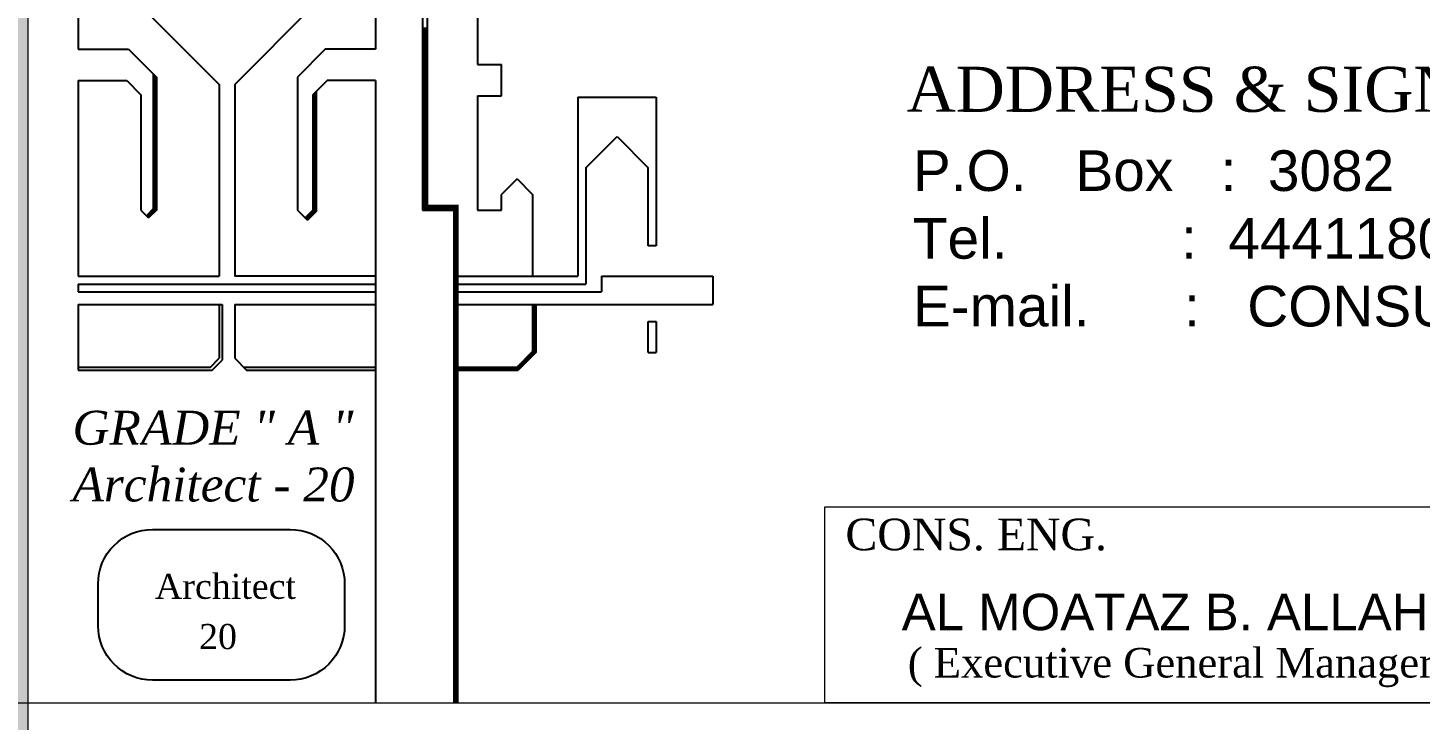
# Model space of a CAD drawing. Header units: inches. Extents: x -68096 to 69834, y -16833 to 17650.
# Drawn here: x 922.89 to 943.34, y 327.66 to 337.83 of the extents above; entities that cross this region are included whole.
import ezdxf

# ---------------------------------------------------------------- set-up
doc = ezdxf.new("R2010")
doc.units = ezdxf.units.IN
doc.header["$MEASUREMENT"] = 0
for name, color, linetype in [('DIM18', 40, 'Continuous'), ('DIMENSION', 1, 'Continuous'), ('QCD TITLE A', 7, 'Continuous'), ('QCD TITLE BLOCK', 7, 'Continuous'), ('WIN', 1, 'Continuous')]:
    doc.layers.add(name, color=color, linetype=linetype)
doc.styles.add('MAHER_TIMES', font='times.ttf')
doc.styles.add('Title Sheet_A1$0$DCAQ New Title Block for CD-A1_Dar Al Salam$0$title', font='arial.ttf')
doc.styles.add('TITLE2', font='arial.ttf')
doc.styles.add('TITLE3', font='timesi.ttf')

# ---------------------------------------------------------------- blocks, each defined once
blk = doc.blocks.new('sdfasdfww')
at = {"layer": 'DIM18', "color": 7, "ltscale": 0.05}
for p, q in [((1412.4818, -1506.6511), (1412.4818, -1508.3271)), ((1414.2031, -1506.6511), (1414.2031, -1508.3271)), ((1414.4749, -1507.9647), (1414.4749, -1509.2582)), ((1414.5021, -1507.976), (1414.5021, -1509.231)), ((1414.792, -1507.9647), (1414.792, -1508.4153)), ((1412.8442, -1508.0773), (1413.2972, -1508.5303)), ((1413.8407, -1508.0773), (1413.3878, -1508.5303)), ((1414.5021, -1508.2064), (1414.4749, -1508.2064)), ((1414.5021, -1508.2178), (1414.4749, -1508.2178)), ((1414.5021, -1508.2291), (1414.4749, -1508.2291)), ((1414.5021, -1508.2404), (1414.4749, -1508.2404)), ((1414.5021, -1508.2517), (1414.4749, -1508.2517)), ((1414.5021, -1508.2631), (1414.4749, -1508.2631)), ((1412.4818, -1508.3271), (1412.7737, -1508.3271)), ((1412.7737, -1508.3271), (1412.9348, -1508.4882)), ((1413.9112, -1508.3271), (1413.7502, -1508.4882)), ((1414.2031, -1508.3271), (1413.9112, -1508.3271)), ((1414.5021, -1508.2744), (1414.4749, -1508.2744)), ((1414.5021, -1508.2857), (1414.4749, -1508.2857)), ((1414.5021, -1508.297), (1414.4749, -1508.297)), ((1414.5021, -1508.3084), (1414.4749, -1508.3084)), ((1414.5021, -1508.3197), (1414.4749, -1508.3197)), ((1414.5021, -1508.331), (1414.4749, -1508.331)), ((1414.5021, -1508.3423), (1414.4749, -1508.3423)), ((1414.5021, -1508.3537), (1414.4749, -1508.3537)), ((1414.5021, -1508.365), (1414.4749, -1508.365)), ((1414.5021, -1508.3763), (1414.4749, -1508.3763)), ((1414.5021, -1508.3876), (1414.4749, -1508.3876)), ((1414.5021, -1508.3989), (1414.4749, -1508.3989)), ((1414.5021, -1508.4103), (1414.4749, -1508.4103)), ((1414.5021, -1508.4216), (1414.4749, -1508.4216)), ((1414.792, -1508.4153), (1414.9306, -1508.4153)), ((1414.9306, -1508.5965), (1414.9306, -1508.4153)), ((1412.4818, -1508.5083), (1412.7627, -1508.5083)), ((1412.4818, -1508.5083), (1412.4818, -1509.6407)), ((1412.7627, -1508.5083), (1412.8442, -1508.5898)), ((1412.9167, -1508.4701), (1412.9167, -1509.2507)), ((1412.9249, -1508.4782), (1412.9167, -1508.4782)), ((1412.9348, -1508.4895), (1412.9167, -1508.4895)), ((1412.9348, -1508.5009), (1412.9167, -1508.5009)), ((1412.9257, -1509.2673), (1412.9257, -1508.4791)), ((1412.9348, -1508.4882), (1412.9348, -1509.2582)), ((1413.7502, -1508.4882), (1413.7502, -1509.2582)), ((1413.9222, -1508.5083), (1413.8407, -1508.5898)), ((1414.2031, -1508.5083), (1413.9222, -1508.5083)), ((1414.2031, -1508.5083), (1414.2031, -1512.1099)), ((1414.5021, -1508.4329), (1414.4749, -1508.4329)), ((1414.5021, -1508.4442), (1414.4749, -1508.4442)), ((1414.5021, -1508.4556), (1414.4749, -1508.4556)), ((1414.5021, -1508.4669), (1414.4749, -1508.4669)), ((1414.5021, -1508.4782), (1414.4749, -1508.4782)), ((1414.5021, -1508.4895), (1414.4749, -1508.4895)), ((1414.5021, -1508.5009), (1414.4749, -1508.5009)), ((1412.8442, -1508.5898), (1412.8442, -1509.2582)), ((1412.9348, -1508.5122), (1412.9167, -1508.5122)), ((1412.9348, -1508.5235), (1412.9167, -1508.5235)), ((1412.9348, -1508.5348), (1412.9167, -1508.5348)), ((1412.9348, -1508.5462), (1412.9167, -1508.5462)), ((1412.9348, -1508.5575), (1412.9167, -1508.5575)), ((1412.9348, -1508.5688), (1412.9167, -1508.5688)), ((1412.9348, -1508.5801), (1412.9167, -1508.5801)), ((1412.9348, -1508.5915), (1412.9167, -1508.5915)), ((1413.2972, -1508.5303), (1413.2972, -1509.6407)), ((1413.3878, -1508.5303), (1413.3878, -1509.6407)), ((1413.8407, -1508.5898), (1413.8407, -1509.2582)), ((1413.8589, -1508.5915), (1413.8407, -1508.5915)), ((1413.843, -1509.2816), (1413.843, -1508.5875)), ((1413.8589, -1508.5801), (1413.8504, -1508.5801)), ((1413.8543, -1509.2703), (1413.8543, -1508.5762)), ((1413.8589, -1508.5716), (1413.8589, -1509.2657)), ((1414.5021, -1508.5122), (1414.4749, -1508.5122)), ((1414.5021, -1508.5235), (1414.4749, -1508.5235)), ((1414.5021, -1508.5348), (1414.4749, -1508.5348)), ((1414.5021, -1508.5462), (1414.4749, -1508.5462)), ((1414.5021, -1508.5575), (1414.4749, -1508.5575)), ((1414.5021, -1508.5688), (1414.4749, -1508.5688)), ((1414.5021, -1508.5801), (1414.4749, -1508.5801)), ((1414.5021, -1508.5915), (1414.4749, -1508.5915)), ((1412.9348, -1508.6028), (1412.9167, -1508.6028)), ((1412.9348, -1508.6141), (1412.9167, -1508.6141)), ((1412.9348, -1508.6254), (1412.9167, -1508.6254)), ((1412.9348, -1508.6368), (1412.9167, -1508.6368)), ((1412.9348, -1508.6481), (1412.9167, -1508.6481)), ((1412.9348, -1508.6594), (1412.9167, -1508.6594)), ((1412.9348, -1508.6707), (1412.9167, -1508.6707)), ((1413.8589, -1508.6028), (1413.8407, -1508.6028)), ((1413.8589, -1508.6141), (1413.8407, -1508.6141)), ((1413.8589, -1508.6254), (1413.8407, -1508.6254)), ((1413.8589, -1508.6368), (1413.8407, -1508.6368)), ((1413.8589, -1508.6481), (1413.8407, -1508.6481)), ((1413.8589, -1508.6594), (1413.8407, -1508.6594)), ((1413.8589, -1508.6707), (1413.8407, -1508.6707)), ((1414.5021, -1508.6028), (1414.4749, -1508.6028)), ((1414.5021, -1508.6141), (1414.4749, -1508.6141)), ((1414.5021, -1508.6254), (1414.4749, -1508.6254)), ((1414.5021, -1508.6368), (1414.4749, -1508.6368)), ((1414.5021, -1508.6481), (1414.4749, -1508.6481)), ((1414.5021, -1508.6594), (1414.4749, -1508.6594)), ((1414.5021, -1508.6707), (1414.4749, -1508.6707)), ((1414.792, -1508.5965), (1414.9306, -1508.5965)), ((1414.792, -1508.5965), (1414.792, -1509.2582)), ((1415.3734, -1508.6051), (1415.8264, -1508.6051)), ((1415.3734, -1508.6051), (1415.3734, -1509.6407)), ((1415.8264, -1508.6051), (1415.8264, -1509.4654)), ((1412.9348, -1508.6821), (1412.9167, -1508.6821)), ((1412.9348, -1508.6934), (1412.9167, -1508.6934)), ((1412.9348, -1508.7047), (1412.9167, -1508.7047)), ((1412.9348, -1508.716), (1412.9167, -1508.716)), ((1412.9348, -1508.7274), (1412.9167, -1508.7274)), ((1412.9348, -1508.7387), (1412.9167, -1508.7387)), ((1412.9348, -1508.75), (1412.9167, -1508.75)), ((1413.8589, -1508.6821), (1413.8407, -1508.6821)), ((1413.8589, -1508.6934), (1413.8407, -1508.6934)), ((1413.8589, -1508.7047), (1413.8407, -1508.7047)), ((1413.8589, -1508.716), (1413.8407, -1508.716)), ((1413.8589, -1508.7274), (1413.8407, -1508.7274)), ((1413.8589, -1508.7387), (1413.8407, -1508.7387)), ((1413.8589, -1508.75), (1413.8407, -1508.75)), ((1414.5021, -1508.6821), (1414.4749, -1508.6821)), ((1414.5021, -1508.6934), (1414.4749, -1508.6934)), ((1414.5021, -1508.7047), (1414.4749, -1508.7047)), ((1414.5021, -1508.716), (1414.4749, -1508.716)), ((1414.5021, -1508.7274), (1414.4749, -1508.7274)), ((1414.5021, -1508.7387), (1414.4749, -1508.7387)), ((1414.5021, -1508.75), (1414.4749, -1508.75)), ((1412.9348, -1508.7613), (1412.9167, -1508.7613)), ((1412.9348, -1508.7726), (1412.9167, -1508.7726)), ((1412.9348, -1508.784), (1412.9167, -1508.784)), ((1412.9348, -1508.7953), (1412.9167, -1508.7953)), ((1412.9348, -1508.8066), (1412.9167, -1508.8066)), ((1412.9348, -1508.8179), (1412.9167, -1508.8179)), ((1412.9348, -1508.8293), (1412.9167, -1508.8293)), ((1413.8589, -1508.7613), (1413.8407, -1508.7613)), ((1413.8589, -1508.7726), (1413.8407, -1508.7726)), ((1413.8589, -1508.784), (1413.8407, -1508.784)), ((1413.8589, -1508.7953), (1413.8407, -1508.7953)), ((1413.8589, -1508.8066), (1413.8407, -1508.8066)), ((1413.8589, -1508.8179), (1413.8407, -1508.8179)), ((1413.8589, -1508.8293), (1413.8407, -1508.8293)), ((1414.5021, -1508.7613), (1414.4749, -1508.7613)), ((1414.5021, -1508.7726), (1414.4749, -1508.7726)), ((1414.5021, -1508.784), (1414.4749, -1508.784)), ((1414.5021, -1508.7953), (1414.4749, -1508.7953)), ((1414.5021, -1508.8066), (1414.4749, -1508.8066)), ((1414.5021, -1508.8179), (1414.4749, -1508.8179)), ((1414.5021, -1508.8293), (1414.4749, -1508.8293)), ((1415.4187, -1509.0127), (1415.5999, -1508.8316)), ((1415.5999, -1508.8316), (1415.7811, -1509.0127)), ((1412.9348, -1508.8406), (1412.9167, -1508.8406)), ((1412.9348, -1508.8519), (1412.9167, -1508.8519)), ((1412.9348, -1508.8632), (1412.9167, -1508.8632)), ((1412.9348, -1508.8746), (1412.9167, -1508.8746)), ((1412.9348, -1508.8859), (1412.9167, -1508.8859)), ((1412.9348, -1508.8972), (1412.9167, -1508.8972)), ((1412.9348, -1508.9085), (1412.9167, -1508.9085)), ((1413.8589, -1508.8406), (1413.8407, -1508.8406)), ((1413.8589, -1508.8519), (1413.8407, -1508.8519)), ((1413.8589, -1508.8632), (1413.8407, -1508.8632)), ((1413.8589, -1508.8746), (1413.8407, -1508.8746)), ((1413.8589, -1508.8859), (1413.8407, -1508.8859)), ((1413.8589, -1508.8972), (1413.8407, -1508.8972)), ((1413.8589, -1508.9085), (1413.8407, -1508.9085)), ((1414.5021, -1508.8406), (1414.4749, -1508.8406)), ((1414.5021, -1508.8519), (1414.4749, -1508.8519)), ((1414.5021, -1508.8632), (1414.4749, -1508.8632)), ((1414.5021, -1508.8746), (1414.4749, -1508.8746)), ((1414.5021, -1508.8859), (1414.4749, -1508.8859)), ((1414.5021, -1508.8972), (1414.4749, -1508.8972)), ((1414.5021, -1508.9085), (1414.4749, -1508.9085)), ((1412.9348, -1508.9199), (1412.9167, -1508.9199)), ((1412.9348, -1508.9312), (1412.9167, -1508.9312)), ((1412.9348, -1508.9425), (1412.9167, -1508.9425)), ((1412.9348, -1508.9538), (1412.9167, -1508.9538)), ((1412.9348, -1508.9652), (1412.9167, -1508.9652)), ((1412.9348, -1508.9765), (1412.9167, -1508.9765)), ((1412.9348, -1508.9878), (1412.9167, -1508.9878)), ((1413.8589, -1508.9199), (1413.8407, -1508.9199)), ((1413.8589, -1508.9312), (1413.8407, -1508.9312)), ((1413.8589, -1508.9425), (1413.8407, -1508.9425)), ((1413.8589, -1508.9538), (1413.8407, -1508.9538)), ((1413.8589, -1508.9652), (1413.8407, -1508.9652)), ((1413.8589, -1508.9765), (1413.8407, -1508.9765)), ((1413.8589, -1508.9878), (1413.8407, -1508.9878)), ((1414.5021, -1508.9199), (1414.4749, -1508.9199)), ((1414.5021, -1508.9312), (1414.4749, -1508.9312)), ((1414.5021, -1508.9425), (1414.4749, -1508.9425)), ((1414.5021, -1508.9538), (1414.4749, -1508.9538)), ((1414.5021, -1508.9652), (1414.4749, -1508.9652)), ((1414.5021, -1508.9765), (1414.4749, -1508.9765)), ((1414.5021, -1508.9878), (1414.4749, -1508.9878)), ((1412.9348, -1508.9991), (1412.9167, -1508.9991)), ((1412.9348, -1509.0105), (1412.9167, -1509.0105)), ((1412.9348, -1509.0218), (1412.9167, -1509.0218)), ((1412.9348, -1509.0331), (1412.9167, -1509.0331)), ((1412.9348, -1509.0444), (1412.9167, -1509.0444)), ((1412.9348, -1509.0558), (1412.9167, -1509.0558)), ((1412.9348, -1509.0671), (1412.9167, -1509.0671)), ((1413.8589, -1508.9991), (1413.8407, -1508.9991)), ((1413.8589, -1509.0105), (1413.8407, -1509.0105)), ((1413.8589, -1509.0218), (1413.8407, -1509.0218)), ((1413.8589, -1509.0331), (1413.8407, -1509.0331)), ((1413.8589, -1509.0444), (1413.8407, -1509.0444)), ((1413.8589, -1509.0558), (1413.8407, -1509.0558)), ((1413.8589, -1509.0671), (1413.8407, -1509.0671)), ((1414.5021, -1508.9991), (1414.4749, -1508.9991)), ((1414.5021, -1509.0105), (1414.4749, -1509.0105)), ((1414.5021, -1509.0218), (1414.4749, -1509.0218)), ((1414.5021, -1509.0331), (1414.4749, -1509.0331)), ((1414.5021, -1509.0444), (1414.4749, -1509.0444)), ((1414.5021, -1509.0558), (1414.4749, -1509.0558)), ((1414.5021, -1509.0671), (1414.4749, -1509.0671)), ((1415.4187, -1509.0127), (1415.4187, -1509.686)), ((1415.7811, -1509.4654), (1415.7811, -1509.0127)), ((1412.9348, -1509.0784), (1412.9167, -1509.0784)), ((1412.9348, -1509.0897), (1412.9167, -1509.0897)), ((1412.9348, -1509.101), (1412.9167, -1509.101)), ((1412.9348, -1509.1124), (1412.9167, -1509.1124)), ((1412.9348, -1509.1237), (1412.9167, -1509.1237)), ((1412.9348, -1509.135), (1412.9167, -1509.135)), ((1412.9348, -1509.1463), (1412.9167, -1509.1463)), ((1413.8589, -1509.0784), (1413.8407, -1509.0784)), ((1413.8589, -1509.0897), (1413.8407, -1509.0897)), ((1413.8589, -1509.101), (1413.8407, -1509.101)), ((1413.8589, -1509.1124), (1413.8407, -1509.1124)), ((1413.8589, -1509.1237), (1413.8407, -1509.1237)), ((1413.8589, -1509.135), (1413.8407, -1509.135)), ((1413.8589, -1509.1463), (1413.8407, -1509.1463)), ((1414.5021, -1509.0784), (1414.4749, -1509.0784)), ((1414.5021, -1509.0897), (1414.4749, -1509.0897)), ((1414.5021, -1509.101), (1414.4749, -1509.101)), ((1414.5021, -1509.1124), (1414.4749, -1509.1124)), ((1414.5021, -1509.1237), (1414.4749, -1509.1237)), ((1414.5021, -1509.135), (1414.4749, -1509.135)), ((1414.5021, -1509.1463), (1414.4749, -1509.1463)), ((1415.0212, -1509.0769), (1414.9306, -1509.1676)), ((1415.0212, -1509.0769), (1415.1118, -1509.1676)), ((1412.9348, -1509.1577), (1412.9167, -1509.1577)), ((1412.9348, -1509.169), (1412.9167, -1509.169)), ((1412.9348, -1509.1803), (1412.9167, -1509.1803)), ((1412.9348, -1509.1916), (1412.9167, -1509.1916)), ((1412.9348, -1509.203), (1412.9167, -1509.203)), ((1412.9348, -1509.2143), (1412.9167, -1509.2143)), ((1412.9348, -1509.2256), (1412.9167, -1509.2256)), ((1413.8589, -1509.1577), (1413.8407, -1509.1577)), ((1413.8589, -1509.169), (1413.8407, -1509.169)), ((1413.8589, -1509.1803), (1413.8407, -1509.1803)), ((1413.8589, -1509.1916), (1413.8407, -1509.1916)), ((1413.8589, -1509.203), (1413.8407, -1509.203)), ((1413.8589, -1509.2143), (1413.8407, -1509.2143)), ((1413.8589, -1509.2256), (1413.8407, -1509.2256)), ((1414.5021, -1509.1577), (1414.4749, -1509.1577)), ((1414.5021, -1509.169), (1414.4749, -1509.169)), ((1414.5021, -1509.1803), (1414.4749, -1509.1803)), ((1414.5021, -1509.1916), (1414.4749, -1509.1916)), ((1414.5021, -1509.203), (1414.4749, -1509.203)), ((1414.5021, -1509.2143), (1414.4749, -1509.2143)), ((1414.5021, -1509.2256), (1414.4749, -1509.2256)), ((1414.5021, -1509.231), (1414.6833, -1509.231)), ((1414.5111, -1509.2582), (1414.5111, -1509.231)), ((1414.5224, -1509.2582), (1414.5224, -1509.231)), ((1414.5338, -1509.2582), (1414.5338, -1509.231)), ((1414.5451, -1509.2582), (1414.5451, -1509.231)), ((1414.5564, -1509.2582), (1414.5564, -1509.231)), ((1414.5677, -1509.2582), (1414.5677, -1509.231)), ((1414.5791, -1509.2582), (1414.5791, -1509.231)), ((1414.5904, -1509.2582), (1414.5904, -1509.231)), ((1414.6017, -1509.2582), (1414.6017, -1509.231)), ((1414.613, -1509.2582), (1414.613, -1509.231)), ((1414.6244, -1509.2582), (1414.6244, -1509.231)), ((1414.6357, -1509.2582), (1414.6357, -1509.231)), ((1414.647, -1509.2582), (1414.647, -1509.231)), ((1414.9306, -1509.2582), (1414.9306, -1509.1676)), ((1415.1118, -1509.1676), (1415.1118, -1509.6407)), ((1412.8442, -1509.2582), (1412.8895, -1509.3035)), ((1412.9167, -1509.2507), (1412.8767, -1509.2907)), ((1412.8995, -1509.2936), (1412.8796, -1509.2936)), ((1412.8804, -1509.2944), (1412.8804, -1509.287)), ((1412.9108, -1509.2822), (1412.8852, -1509.2822)), ((1412.9348, -1509.2582), (1412.8895, -1509.3035)), ((1412.8918, -1509.3013), (1412.8918, -1509.2756)), ((1412.9221, -1509.2709), (1412.8965, -1509.2709)), ((1412.9031, -1509.2899), (1412.9031, -1509.2643)), ((1412.9334, -1509.2596), (1412.9078, -1509.2596)), ((1412.9144, -1509.2786), (1412.9144, -1509.253)), ((1412.9348, -1509.2369), (1412.9167, -1509.2369)), ((1412.9348, -1509.2483), (1412.9167, -1509.2483)), ((1413.7502, -1509.2582), (1413.8083, -1509.3163)), ((1413.8407, -1509.2582), (1413.7954, -1509.3035)), ((1413.8197, -1509.3049), (1413.7968, -1509.3049)), ((1413.7977, -1509.3058), (1413.7977, -1509.3013)), ((1413.831, -1509.2936), (1413.8054, -1509.2936)), ((1413.8084, -1509.3162), (1413.8081, -1509.3162)), ((1413.8589, -1509.2657), (1413.8083, -1509.3163)), ((1413.809, -1509.3156), (1413.809, -1509.2899)), ((1413.8424, -1509.2822), (1413.8167, -1509.2822)), ((1413.8203, -1509.3042), (1413.8203, -1509.2786)), ((1413.8537, -1509.2709), (1413.8281, -1509.2709)), ((1413.8317, -1509.2929), (1413.8317, -1509.2673)), ((1413.8589, -1509.2596), (1413.8394, -1509.2596)), ((1413.8589, -1509.2369), (1413.8407, -1509.2369)), ((1413.8589, -1509.2483), (1413.8407, -1509.2483)), ((1414.6833, -1509.2369), (1414.4749, -1509.2369)), ((1414.6833, -1509.2483), (1414.4749, -1509.2483)), ((1414.4749, -1509.2582), (1414.6561, -1509.2582)), ((1414.6561, -1509.2582), (1414.6561, -1512.1099)), ((1414.6833, -1509.2596), (1414.6561, -1509.2596)), ((1414.6833, -1509.2709), (1414.6561, -1509.2709)), ((1414.6833, -1509.2822), (1414.6561, -1509.2822)), ((1414.6833, -1509.2936), (1414.6561, -1509.2936)), ((1414.6833, -1509.3049), (1414.6561, -1509.3049)), ((1414.6833, -1509.3162), (1414.6561, -1509.3162)), ((1414.792, -1509.2582), (1414.9306, -1509.2582)), ((1414.6833, -1509.3275), (1414.6561, -1509.3275)), ((1414.6833, -1509.3389), (1414.6561, -1509.3389)), ((1414.6833, -1509.3502), (1414.6561, -1509.3502)), ((1414.6833, -1509.3615), (1414.6561, -1509.3615)), ((1414.6833, -1509.3728), (1414.6561, -1509.3728)), ((1414.6833, -1509.3842), (1414.6561, -1509.3842)), ((1414.6833, -1509.3955), (1414.6561, -1509.3955)), ((1414.6833, -1509.4068), (1414.6561, -1509.4068)), ((1414.6833, -1509.4181), (1414.6561, -1509.4181)), ((1414.6833, -1509.4295), (1414.6561, -1509.4295)), ((1414.6833, -1509.4408), (1414.6561, -1509.4408)), ((1414.6833, -1509.4521), (1414.6561, -1509.4521)), ((1414.6833, -1509.4634), (1414.6561, -1509.4634)), ((1414.6833, -1509.4747), (1414.6561, -1509.4747)), ((1415.8264, -1509.4654), (1415.7811, -1509.4654)), ((1414.6833, -1509.4861), (1414.6561, -1509.4861)), ((1414.6833, -1509.4974), (1414.6561, -1509.4974)), ((1414.6833, -1509.5087), (1414.6561, -1509.5087)), ((1414.6833, -1509.52), (1414.6561, -1509.52)), ((1414.6833, -1509.5314), (1414.6561, -1509.5314)), ((1414.6833, -1509.5427), (1414.6561, -1509.5427)), ((1414.6833, -1509.554), (1414.6561, -1509.554)), ((1414.6833, -1509.5653), (1414.6561, -1509.5653)), ((1414.6833, -1509.5767), (1414.6561, -1509.5767)), ((1414.6833, -1509.588), (1414.6561, -1509.588)), ((1414.6833, -1509.5993), (1414.6561, -1509.5993)), ((1414.6833, -1509.6106), (1414.6561, -1509.6106)), ((1414.6833, -1509.622), (1414.6561, -1509.622)), ((1414.6833, -1509.6333), (1414.6561, -1509.6333)), ((1412.4818, -1509.6407), (1413.2972, -1509.6407)), ((1412.4818, -1509.686), (1414.2031, -1509.686)), ((1412.4818, -1509.686), (1412.4818, -1509.7313)), ((1414.2031, -1509.6407), (1413.3878, -1509.6407)), ((1414.6833, -1509.6446), (1414.6561, -1509.6446)), ((1414.6833, -1509.6559), (1414.6561, -1509.6559)), ((1414.6833, -1509.6673), (1414.6561, -1509.6673)), ((1414.6833, -1509.6786), (1414.6561, -1509.6786)), ((1414.6833, -1509.6899), (1414.6561, -1509.6899)), ((1414.6833, -1509.7012), (1414.6561, -1509.7012)), ((1414.6833, -1509.7126), (1414.6561, -1509.7126)), ((1414.6833, -1509.6407), (1415.3734, -1509.6407)), ((1414.6833, -1509.686), (1415.4187, -1509.686)), ((1415.5093, -1509.6407), (1415.5093, -1509.7313)), ((1415.5093, -1509.6407), (1416.1541, -1509.6407)), ((1416.1541, -1509.6407), (1416.1541, -1509.8038)), ((1412.4818, -1509.7313), (1414.2031, -1509.7313)), ((1414.6833, -1509.7239), (1414.6561, -1509.7239)), ((1414.6833, -1509.7352), (1414.6561, -1509.7352)), ((1414.6833, -1509.7465), (1414.6561, -1509.7465)), ((1414.6833, -1509.7579), (1414.6561, -1509.7579)), ((1414.6833, -1509.7692), (1414.6561, -1509.7692)), ((1414.6833, -1509.7805), (1414.6561, -1509.7805)), ((1414.6833, -1509.7918), (1414.6561, -1509.7918)), ((1414.6833, -1509.7313), (1415.5093, -1509.7313)), ((1412.4818, -1509.8038), (1413.3153, -1509.8038)), ((1412.4818, -1509.8038), (1412.4818, -1510.1843)), ((1413.2972, -1509.8038), (1413.2972, -1510.1158)), ((1413.3153, -1509.8038), (1413.3153, -1510.1262)), ((1413.3878, -1509.8038), (1413.3878, -1510.1158)), ((1413.3878, -1509.8038), (1414.2031, -1509.8038)), ((1414.6833, -1509.8031), (1414.6561, -1509.8031)), ((1414.6833, -1509.8145), (1414.6561, -1509.8145)), ((1414.6833, -1509.8258), (1414.6561, -1509.8258)), ((1414.6833, -1509.8371), (1414.6561, -1509.8371)), ((1414.6833, -1509.8484), (1414.6561, -1509.8484)), ((1414.6833, -1509.8598), (1414.6561, -1509.8598)), ((1414.6833, -1509.8711), (1414.6561, -1509.8711)), ((1414.6833, -1509.8038), (1416.1541, -1509.8038)), ((1415.1118, -1509.8038), (1415.1118, -1510.0755)), ((1415.1299, -1509.8145), (1415.1118, -1509.8145)), ((1415.1299, -1509.8258), (1415.1118, -1509.8258)), ((1415.1299, -1509.8371), (1415.1118, -1509.8371)), ((1415.1299, -1509.8484), (1415.1118, -1509.8484)), ((1415.1299, -1509.8598), (1415.1118, -1509.8598)), ((1415.1299, -1509.8711), (1415.1118, -1509.8711)), ((1415.1226, -1510.0903), (1415.1226, -1509.8038)), ((1415.1299, -1509.8038), (1415.1299, -1510.083)), ((1414.6833, -1509.8824), (1414.6561, -1509.8824)), ((1414.6833, -1509.8937), (1414.6561, -1509.8937)), ((1414.6833, -1509.9051), (1414.6561, -1509.9051)), ((1414.6833, -1509.9164), (1414.6561, -1509.9164)), ((1414.6833, -1509.9277), (1414.6561, -1509.9277)), ((1414.6833, -1509.939), (1414.6561, -1509.939)), ((1414.6833, -1509.9504), (1414.6561, -1509.9504)), ((1415.1299, -1509.8824), (1415.1118, -1509.8824)), ((1415.1299, -1509.8937), (1415.1118, -1509.8937)), ((1415.1299, -1509.9051), (1415.1118, -1509.9051)), ((1415.1299, -1509.9164), (1415.1118, -1509.9164)), ((1415.1299, -1509.9277), (1415.1118, -1509.9277)), ((1415.1299, -1509.939), (1415.1118, -1509.939)), ((1415.1299, -1509.9504), (1415.1118, -1509.9504)), ((1415.7811, -1509.9019), (1415.8264, -1509.9019)), ((1415.7811, -1510.083), (1415.7811, -1509.9019)), ((1415.8264, -1509.9019), (1415.8264, -1510.083)), ((1414.6833, -1509.9617), (1414.6561, -1509.9617)), ((1414.6833, -1509.973), (1414.6561, -1509.973)), ((1414.6833, -1509.9843), (1414.6561, -1509.9843)), ((1414.6833, -1509.9957), (1414.6561, -1509.9957)), ((1414.6833, -1510.007), (1414.6561, -1510.007)), ((1414.6833, -1510.0183), (1414.6561, -1510.0183)), ((1414.6833, -1510.0296), (1414.6561, -1510.0296)), ((1414.6833, -1510.041), (1414.6561, -1510.041)), ((1415.1299, -1509.9617), (1415.1118, -1509.9617)), ((1415.1299, -1509.973), (1415.1118, -1509.973)), ((1415.1299, -1509.9843), (1415.1118, -1509.9843)), ((1415.1299, -1509.9957), (1415.1118, -1509.9957)), ((1415.1299, -1510.007), (1415.1118, -1510.007)), ((1415.1299, -1510.0183), (1415.1118, -1510.0183)), ((1415.1299, -1510.0296), (1415.1118, -1510.0296)), ((1415.1299, -1510.041), (1415.1118, -1510.041)), ((1413.2469, -1510.1661), (1413.2972, -1510.1158)), ((1413.3878, -1510.1158), (1413.4562, -1510.1843)), ((1414.6833, -1510.0523), (1414.6561, -1510.0523)), ((1414.6833, -1510.0636), (1414.6561, -1510.0636)), ((1414.6833, -1510.0749), (1414.6561, -1510.0749)), ((1414.6833, -1510.0863), (1414.6561, -1510.0863)), ((1414.6833, -1510.0976), (1414.6561, -1510.0976)), ((1414.6833, -1510.1089), (1414.6561, -1510.1089)), ((1414.6833, -1510.1202), (1414.6561, -1510.1202)), ((1415.1118, -1510.0755), (1415.0213, -1510.1661)), ((1415.1299, -1510.083), (1415.0288, -1510.1843)), ((1415.066, -1510.147), (1415.066, -1510.1214)), ((1415.0928, -1510.1202), (1415.0672, -1510.1202)), ((1415.0773, -1510.1357), (1415.0773, -1510.11)), ((1415.1041, -1510.1089), (1415.0785, -1510.1089)), ((1415.0887, -1510.1243), (1415.0887, -1510.0987)), ((1415.1154, -1510.0976), (1415.0898, -1510.0976)), ((1415.1, -1510.113), (1415.1, -1510.0874)), ((1415.1267, -1510.0863), (1415.1011, -1510.0863)), ((1415.1113, -1510.1017), (1415.1113, -1510.076)), ((1415.1299, -1510.0523), (1415.1118, -1510.0523)), ((1415.1299, -1510.0636), (1415.1118, -1510.0636)), ((1415.1299, -1510.0749), (1415.1118, -1510.0749)), ((1415.7811, -1510.083), (1415.8264, -1510.083)), ((1412.4818, -1510.1661), (1413.2469, -1510.1661)), ((1412.4818, -1510.1843), (1413.2572, -1510.1843)), ((1413.2572, -1510.1843), (1413.3153, -1510.1262)), ((1413.4381, -1510.1661), (1414.2031, -1510.1661)), ((1413.4562, -1510.1843), (1414.2031, -1510.1843)), ((1414.6833, -1510.1316), (1414.6561, -1510.1316)), ((1414.6833, -1510.1429), (1414.6561, -1510.1429)), ((1414.6833, -1510.1542), (1414.6561, -1510.1542)), ((1414.6833, -1510.1655), (1414.6561, -1510.1655)), ((1414.6833, -1510.1768), (1414.6561, -1510.1768)), ((1414.6833, -1510.1882), (1414.6561, -1510.1882)), ((1414.6833, -1510.1995), (1414.6561, -1510.1995)), ((1414.6833, -1510.1661), (1415.0213, -1510.1661)), ((1415.0362, -1510.1768), (1414.6833, -1510.1768)), ((1414.6833, -1510.1843), (1415.0288, -1510.1843)), ((1414.6923, -1510.1843), (1414.6923, -1510.1661)), ((1414.7036, -1510.1843), (1414.7036, -1510.1661)), ((1414.715, -1510.1843), (1414.715, -1510.1661)), ((1414.7263, -1510.1843), (1414.7263, -1510.1661)), ((1414.7376, -1510.1843), (1414.7376, -1510.1661)), ((1414.7489, -1510.1843), (1414.7489, -1510.1661)), ((1414.7603, -1510.1843), (1414.7603, -1510.1661)), ((1414.7716, -1510.1843), (1414.7716, -1510.1661)), ((1414.7829, -1510.1843), (1414.7829, -1510.1661)), ((1414.7942, -1510.1843), (1414.7942, -1510.1661)), ((1414.8055, -1510.1843), (1414.8055, -1510.1661)), ((1414.8169, -1510.1843), (1414.8169, -1510.1661)), ((1414.8282, -1510.1843), (1414.8282, -1510.1661)), ((1414.8395, -1510.1843), (1414.8395, -1510.1661)), ((1414.8508, -1510.1843), (1414.8508, -1510.1661)), ((1414.8622, -1510.1843), (1414.8622, -1510.1661)), ((1414.8735, -1510.1843), (1414.8735, -1510.1661)), ((1414.8848, -1510.1843), (1414.8848, -1510.1661)), ((1414.8961, -1510.1843), (1414.8961, -1510.1661)), ((1414.9075, -1510.1843), (1414.9075, -1510.1661)), ((1414.9188, -1510.1843), (1414.9188, -1510.1661)), ((1414.9301, -1510.1843), (1414.9301, -1510.1661)), ((1414.9414, -1510.1843), (1414.9414, -1510.1661)), ((1414.9528, -1510.1843), (1414.9528, -1510.1661)), ((1414.9641, -1510.1843), (1414.9641, -1510.1661)), ((1414.9754, -1510.1843), (1414.9754, -1510.1661)), ((1414.9867, -1510.1843), (1414.9867, -1510.1661)), ((1414.9981, -1510.1843), (1414.9981, -1510.1661)), ((1415.0094, -1510.1843), (1415.0094, -1510.1661)), ((1415.0207, -1510.1843), (1415.0207, -1510.1661)), ((1415.0475, -1510.1655), (1415.0219, -1510.1655)), ((1415.032, -1510.1811), (1415.032, -1510.1554)), ((1415.0588, -1510.1542), (1415.0332, -1510.1542)), ((1415.0434, -1510.1697), (1415.0434, -1510.1441)), ((1415.0702, -1510.1429), (1415.0446, -1510.1429)), ((1415.0547, -1510.1584), (1415.0547, -1510.1327)), ((1415.0815, -1510.1316), (1415.0559, -1510.1316)), ((1414.6833, -1510.2108), (1414.6561, -1510.2108)), ((1414.6833, -1510.2221), (1414.6561, -1510.2221)), ((1414.6833, -1510.2335), (1414.6561, -1510.2335)), ((1414.6833, -1510.2448), (1414.6561, -1510.2448)), ((1414.6833, -1510.2561), (1414.6561, -1510.2561)), ((1414.6833, -1510.2674), (1414.6561, -1510.2674)), ((1414.6833, -1510.2788), (1414.6561, -1510.2788)), ((1414.6833, -1510.2901), (1414.6561, -1510.2901)), ((1414.6833, -1510.3014), (1414.6561, -1510.3014)), ((1414.6833, -1510.3127), (1414.6561, -1510.3127)), ((1414.6833, -1510.3241), (1414.6561, -1510.3241)), ((1414.6833, -1510.3354), (1414.6561, -1510.3354)), ((1414.6833, -1510.3467), (1414.6561, -1510.3467)), ((1414.6833, -1510.358), (1414.6561, -1510.358)), ((1414.6833, -1510.3694), (1414.6561, -1510.3694)), ((1414.6833, -1510.3807), (1414.6561, -1510.3807)), ((1414.6833, -1510.392), (1414.6561, -1510.392)), ((1414.6833, -1510.4033), (1414.6561, -1510.4033)), ((1414.6833, -1510.4147), (1414.6561, -1510.4147)), ((1414.6833, -1510.426), (1414.6561, -1510.426)), ((1414.6833, -1510.4373), (1414.6561, -1510.4373)), ((1414.6833, -1510.4486), (1414.6561, -1510.4486)), ((1414.6833, -1510.46), (1414.6561, -1510.46)), ((1414.6833, -1510.4713), (1414.6561, -1510.4713)), ((1414.6833, -1510.4826), (1414.6561, -1510.4826)), ((1414.6833, -1510.4939), (1414.6561, -1510.4939)), ((1414.6833, -1510.5053), (1414.6561, -1510.5053)), ((1414.6833, -1510.5166), (1414.6561, -1510.5166)), ((1414.6833, -1510.5279), (1414.6561, -1510.5279)), ((1414.6833, -1510.5392), (1414.6561, -1510.5392)), ((1414.6833, -1510.5505), (1414.6561, -1510.5505)), ((1414.6833, -1510.5619), (1414.6561, -1510.5619)), ((1414.6833, -1510.5732), (1414.6561, -1510.5732)), ((1414.6833, -1510.5845), (1414.6561, -1510.5845)), ((1414.6833, -1510.5958), (1414.6561, -1510.5958)), ((1414.6833, -1510.6072), (1414.6561, -1510.6072)), ((1414.6833, -1510.6185), (1414.6561, -1510.6185)), ((1414.6833, -1510.6298), (1414.6561, -1510.6298)), ((1414.6833, -1510.6411), (1414.6561, -1510.6411)), ((1414.6833, -1510.6525), (1414.6561, -1510.6525)), ((1414.6833, -1510.6638), (1414.6561, -1510.6638)), ((1414.6833, -1510.6751), (1414.6561, -1510.6751)), ((1414.6833, -1510.6864), (1414.6561, -1510.6864)), ((1414.6833, -1510.6978), (1414.6561, -1510.6978)), ((1414.6833, -1510.7091), (1414.6561, -1510.7091)), ((1414.6833, -1510.7204), (1414.6561, -1510.7204)), ((1414.6833, -1510.7317), (1414.6561, -1510.7317)), ((1414.6833, -1510.7431), (1414.6561, -1510.7431)), ((1414.6833, -1510.7544), (1414.6561, -1510.7544)), ((1414.6833, -1510.7657), (1414.6561, -1510.7657)), ((1414.6833, -1510.777), (1414.6561, -1510.777)), ((1414.6833, -1510.7884), (1414.6561, -1510.7884)), ((1414.6833, -1510.7997), (1414.6561, -1510.7997)), ((1414.6833, -1510.811), (1414.6561, -1510.811)), ((1414.6833, -1510.8223), (1414.6561, -1510.8223)), ((1414.6833, -1510.8337), (1414.6561, -1510.8337)), ((1414.6833, -1510.845), (1414.6561, -1510.845)), ((1414.6833, -1510.8563), (1414.6561, -1510.8563)), ((1414.6833, -1510.8676), (1414.6561, -1510.8676)), ((1414.6833, -1510.8789), (1414.6561, -1510.8789)), ((1414.6833, -1510.8903), (1414.6561, -1510.8903)), ((1414.6833, -1510.9016), (1414.6561, -1510.9016)), ((1414.6833, -1510.9129), (1414.6561, -1510.9129)), ((1414.6833, -1510.9242), (1414.6561, -1510.9242)), ((1414.6833, -1510.9356), (1414.6561, -1510.9356)), ((1414.6833, -1510.9469), (1414.6561, -1510.9469)), ((1414.6833, -1510.9582), (1414.6561, -1510.9582)), ((1414.6833, -1510.9695), (1414.6561, -1510.9695)), ((1414.6833, -1510.9809), (1414.6561, -1510.9809)), ((1414.6833, -1510.9922), (1414.6561, -1510.9922)), ((1414.6833, -1511.0035), (1414.6561, -1511.0035)), ((1414.6833, -1511.0148), (1414.6561, -1511.0148)), ((1414.6833, -1511.0262), (1414.6561, -1511.0262)), ((1414.6833, -1511.0375), (1414.6561, -1511.0375)), ((1414.6833, -1511.0488), (1414.6561, -1511.0488)), ((1414.6833, -1511.0601), (1414.6561, -1511.0601)), ((1414.6833, -1511.0715), (1414.6561, -1511.0715)), ((1414.6833, -1511.0828), (1414.6561, -1511.0828)), ((1414.6833, -1511.0941), (1414.6561, -1511.0941)), ((1414.6833, -1511.1054), (1414.6561, -1511.1054)), ((1414.6833, -1511.1054), (1414.6561, -1511.1054)), ((1414.6833, -1511.1168), (1414.6561, -1511.1168)), ((1414.6833, -1511.1281), (1414.6561, -1511.1281)), ((1414.6833, -1511.1394), (1414.6561, -1511.1394)), ((1414.6833, -1511.1507), (1414.6561, -1511.1507)), ((1414.6833, -1511.1621), (1414.6561, -1511.1621)), ((1414.6833, -1511.1734), (1414.6561, -1511.1734)), ((1414.6833, -1511.1847), (1414.6561, -1511.1847)), ((1414.6833, -1511.196), (1414.6561, -1511.196)), ((1414.6833, -1511.2074), (1414.6561, -1511.2074)), ((1414.6833, -1511.2187), (1414.6561, -1511.2187)), ((1414.6833, -1511.23), (1414.6561, -1511.23)), ((1414.6833, -1511.2413), (1414.6561, -1511.2413)), ((1414.6833, -1511.2526), (1414.6561, -1511.2526)), ((1414.6833, -1511.264), (1414.6561, -1511.264)), ((1414.6833, -1511.2753), (1414.6561, -1511.2753)), ((1414.6833, -1511.2866), (1414.6561, -1511.2866)), ((1414.6833, -1511.2979), (1414.6561, -1511.2979)), ((1414.6833, -1511.3093), (1414.6561, -1511.3093)), ((1414.6833, -1511.3206), (1414.6561, -1511.3206)), ((1414.6833, -1511.3319), (1414.6561, -1511.3319)), ((1414.6833, -1511.3432), (1414.6561, -1511.3432)), ((1414.6833, -1511.3546), (1414.6561, -1511.3546)), ((1414.6833, -1511.3659), (1414.6561, -1511.3659)), ((1414.6833, -1511.3772), (1414.6561, -1511.3772)), ((1414.6833, -1511.3885), (1414.6561, -1511.3885)), ((1414.6833, -1511.3999), (1414.6561, -1511.3999)), ((1414.6833, -1511.4112), (1414.6561, -1511.4112)), ((1414.6833, -1511.4225), (1414.6561, -1511.4225)), ((1414.6833, -1511.4338), (1414.6561, -1511.4338)), ((1414.6833, -1511.4452), (1414.6561, -1511.4452)), ((1414.6833, -1511.4565), (1414.6561, -1511.4565)), ((1414.6833, -1511.4678), (1414.6561, -1511.4678)), ((1414.6833, -1511.4791), (1414.6561, -1511.4791)), ((1414.6833, -1511.4905), (1414.6561, -1511.4905)), ((1414.6833, -1511.5018), (1414.6561, -1511.5018)), ((1414.6833, -1511.5131), (1414.6561, -1511.5131)), ((1414.6833, -1511.5244), (1414.6561, -1511.5244)), ((1414.6833, -1511.5358), (1414.6561, -1511.5358)), ((1414.6833, -1511.5471), (1414.6561, -1511.5471)), ((1414.6833, -1511.5584), (1414.6561, -1511.5584)), ((1414.6833, -1511.5697), (1414.6561, -1511.5697)), ((1414.6833, -1511.581), (1414.6561, -1511.581)), ((1414.6833, -1511.5924), (1414.6561, -1511.5924)), ((1414.6833, -1511.6037), (1414.6561, -1511.6037)), ((1414.6833, -1511.615), (1414.6561, -1511.615)), ((1414.6833, -1511.6263), (1414.6561, -1511.6263)), ((1414.6833, -1511.6377), (1414.6561, -1511.6377)), ((1414.6833, -1511.649), (1414.6561, -1511.649)), ((1414.6833, -1511.6603), (1414.6561, -1511.6603)), ((1414.6833, -1511.6716), (1414.6561, -1511.6716)), ((1414.6833, -1511.683), (1414.6561, -1511.683)), ((1414.6833, -1511.6943), (1414.6561, -1511.6943)), ((1414.6833, -1511.7056), (1414.6561, -1511.7056)), ((1414.6833, -1511.7169), (1414.6561, -1511.7169)), ((1414.6833, -1511.7283), (1414.6561, -1511.7283)), ((1414.6833, -1511.7396), (1414.6561, -1511.7396)), ((1414.6833, -1511.7509), (1414.6561, -1511.7509)), ((1414.6833, -1511.7622), (1414.6561, -1511.7622)), ((1414.6833, -1511.7736), (1414.6561, -1511.7736)), ((1414.6833, -1511.7849), (1414.6561, -1511.7849)), ((1414.6833, -1511.7962), (1414.6561, -1511.7962)), ((1414.6833, -1511.8075), (1414.6561, -1511.8075)), ((1414.6833, -1511.8189), (1414.6561, -1511.8189)), ((1414.6833, -1511.8302), (1414.6561, -1511.8302)), ((1414.6833, -1511.8415), (1414.6561, -1511.8415)), ((1414.6833, -1511.8494), (1414.6561, -1511.8494)), ((1414.6833, -1511.8528), (1414.6561, -1511.8528)), ((1414.6833, -1511.8607), (1414.6561, -1511.8607)), ((1414.6833, -1511.8642), (1414.6561, -1511.8642)), ((1414.6833, -1511.8721), (1414.6561, -1511.8721)), ((1414.6833, -1511.8755), (1414.6561, -1511.8755)), ((1414.6833, -1511.8834), (1414.6561, -1511.8834)), ((1414.6833, -1511.8868), (1414.6561, -1511.8868)), ((1414.6833, -1511.8947), (1414.6561, -1511.8947)), ((1414.6833, -1511.8981), (1414.6561, -1511.8981)), ((1414.6833, -1511.9048), (1414.6561, -1511.9048)), ((1414.6833, -1511.906), (1414.6561, -1511.906)), ((1414.6833, -1511.9095), (1414.6561, -1511.9095)), ((1414.6833, -1511.9161), (1414.6561, -1511.9161)), ((1414.6833, -1511.9174), (1414.6561, -1511.9174)), ((1414.6833, -1511.9208), (1414.6561, -1511.9208)), ((1414.6833, -1511.9274), (1414.6561, -1511.9274)), ((1414.6833, -1511.9287), (1414.6561, -1511.9287)), ((1414.6833, -1511.9321), (1414.6561, -1511.9321)), ((1414.6833, -1511.9388), (1414.6561, -1511.9388)), ((1414.6833, -1511.94), (1414.6561, -1511.94)), ((1414.6833, -1511.9434), (1414.6561, -1511.9434)), ((1414.6833, -1511.9501), (1414.6561, -1511.9501)), ((1414.6833, -1511.9513), (1414.6561, -1511.9513)), ((1414.6833, -1511.9547), (1414.6561, -1511.9547)), ((1414.6833, -1511.9614), (1414.6561, -1511.9614)), ((1414.6833, -1511.9627), (1414.6561, -1511.9627)), ((1414.6833, -1511.9661), (1414.6561, -1511.9661)), ((1414.6833, -1511.9727), (1414.6561, -1511.9727)), ((1414.6833, -1511.974), (1414.6561, -1511.974)), ((1414.6833, -1511.9774), (1414.6561, -1511.9774)), ((1414.6833, -1511.9841), (1414.6561, -1511.9841)), ((1414.6833, -1511.9853), (1414.6561, -1511.9853)), ((1414.6833, -1511.9887), (1414.6561, -1511.9887)), ((1414.6833, -1511.9954), (1414.6561, -1511.9954)), ((1414.6833, -1511.9966), (1414.6561, -1511.9966)), ((1414.6833, -1512), (1414.6561, -1512)), ((1414.6833, -1512.0067), (1414.6561, -1512.0067)), ((1414.6833, -1512.008), (1414.6561, -1512.008)), ((1414.6833, -1512.0114), (1414.6561, -1512.0114)), ((1414.6833, -1512.018), (1414.6561, -1512.018)), ((1414.6833, -1512.0193), (1414.6561, -1512.0193)), ((1414.6833, -1512.0227), (1414.6561, -1512.0227)), ((1414.6833, -1512.0293), (1414.6561, -1512.0293)), ((1414.6833, -1512.0306), (1414.6561, -1512.0306)), ((1414.6833, -1512.034), (1414.6561, -1512.034)), ((1414.6833, -1512.0407), (1414.6561, -1512.0407)), ((1414.6833, -1512.0419), (1414.6561, -1512.0419)), ((1414.6833, -1512.0453), (1414.6561, -1512.0453)), ((1414.6833, -1512.052), (1414.6561, -1512.052)), ((1414.6833, -1512.0533), (1414.6561, -1512.0533)), ((1414.6833, -1512.0567), (1414.6561, -1512.0567)), ((1414.6833, -1512.0633), (1414.6561, -1512.0633)), ((1414.6833, -1512.0646), (1414.6561, -1512.0646)), ((1414.6833, -1512.068), (1414.6561, -1512.068)), ((1414.6833, -1512.0746), (1414.6561, -1512.0746)), ((1414.6833, -1512.0759), (1414.6561, -1512.0759)), ((1414.6833, -1512.0793), (1414.6561, -1512.0793)), ((1414.6833, -1512.086), (1414.6561, -1512.086)), ((1414.6833, -1512.0872), (1414.6561, -1512.0872)), ((1414.6833, -1512.0906), (1414.6561, -1512.0906)), ((1414.6833, -1512.0973), (1414.6561, -1512.0973)), ((1414.6833, -1512.0986), (1414.6561, -1512.0986)), ((1414.6833, -1512.102), (1414.6561, -1512.102)), ((1414.6833, -1512.1086), (1414.6561, -1512.1086))]:
    blk.add_line(p, q, dxfattribs=at)
blk.add_lwpolyline([(1412.5973, -1511.4206, -0.414214), (1412.9118, -1511.1061), (1413.7093, -1511.1061, -0.414214), (1414.0238, -1511.4206), (1414.0238, -1511.6635, -0.414214), (1413.7093, -1511.978), (1412.9118, -1511.978, -0.414214), (1412.5973, -1511.6635)], format="xyb", close=True, dxfattribs=at)
for s, height, style, p in [('GRADE " A "', 0.196554, 'TITLE3', (1412.4489, -1510.6159)), ('Architect - 20', 0.196554, 'TITLE3', (1412.4489, -1510.9443)), ('Architect', 0.14519, 'MAHER_TIMES', (1412.9265, -1511.5078)), ('20', 0.14519, 'MAHER_TIMES', (1413.1815, -1511.7987))]:
    blk.add_text(s, height=height, dxfattribs=dict(at, style=style)).set_placement(p)

msp = doc.modelspace()

# ---------------------------------------------------------------- hatches: boundary and pattern name
at = {"layer": 'WIN', "linetype": 'Continuous', "lineweight": 0}
h = msp.add_hatch(color=86, dxfattribs=at)
h.paths.add_polyline_path([(753.52048, 424.99869), (753.52048, 276.80128), (963.30992, 276.80128), (963.30992, 424.99869)])
h.paths.add_polyline_path([(922.89008, 424.37321), (922.89008, 277.45635), (962.68444, 277.45635), (962.68444, 424.37321)], flags=16)
h.paths.add_polyline_path([(922.26459, 277.45635), (754.14633, 277.45635), (754.14633, 424.37321), (922.26459, 424.37321)], flags=16)
h = msp.add_hatch(color=7, dxfattribs=at)
h.paths.add_polyline_path([(753.52048, 424.99869), (753.52048, 276.80128), (963.30992, 276.80128), (963.30992, 424.99869)])
h.paths.add_polyline_path([(922.89008, 424.37321), (922.89008, 277.45635), (962.68444, 277.45635), (962.68444, 424.37321)], flags=16)
h.paths.add_polyline_path([(922.26459, 277.45635), (754.14633, 277.45635), (754.14633, 424.37321), (922.26459, 424.37321)], flags=16)

# ---------------------------------------------------------------- linework, layer by layer
at = {"layer": 'DIMENSION', "color": 7, "linetype": 'Continuous', "lineweight": 0, "ltscale": 0.5}
for p, q in [((962.68444, 330.78498), (934.58852, 330.78498)), ((934.58852, 330.78498), (934.58852, 327.90947)), ((962.68444, 327.90947), (934.58852, 327.90947))]:
    msp.add_line(p, q, dxfattribs=at)
at = {"layer": 'QCD TITLE BLOCK', "lineweight": 0}
msp.add_line((922.70496, 327.90947), (962.68444, 327.90947), dxfattribs=at)
at = {"layer": 'WIN', "color": 7, "linetype": 'Continuous', "lineweight": 0}
msp.add_lwpolyline([(962.68444, 424.37321), (922.89008, 424.37321), (922.89008, 277.45635), (962.68444, 277.45635)], close=True, dxfattribs=at)
msp.add_lwpolyline([(962.68444, 424.37321), (922.89008, 424.37321), (922.89008, 277.45635), (962.68444, 277.45635)], close=True, dxfattribs=at)

# ---------------------------------------------------------------- block references
at = {"layer": 'DIM18', "color": 7, "lineweight": 0, "xscale": 2.53814304200138, "yscale": 2.53814304200138, "zscale": 2.53814304200138}
msp.add_blockref('sdfasdfww', (-2661.45191, 4165.86063), dxfattribs=at)

# ---------------------------------------------------------------- texts
at = {"layer": 'DIMENSION', "color": 7, "linetype": 'Continuous', "lineweight": 0, "ltscale": 0.5}
for s, height, style, p in [('ADDRESS & SIGNATURE OF CONSULTANTS :-', 0.6618616, 'MAHER_TIMES', (935.79527, 336.59181)), ('CONS. ENG.', 0.464672, 'MAHER_TIMES', (934.89783, 330.15156)), ('AL MOATAZ B. ALLAH SAAD ELSAYED', 0.5358304, 'TITLE2', (935.72432, 328.97684)), ('( Executive General Manager )', 0.4336344, 'MAHER_TIMES', (935.81374, 328.2818))]:
    msp.add_text(s, height=height, dxfattribs=dict(at, style=style)).set_placement(p)
at = {"layer": 'QCD TITLE A', "color": 7, "lineweight": 0, "insert": (935.88854, 336.02633), "char_height": 0.59690039, "width": 32.1899006, "attachment_point": 1, "style": 'Title Sheet_A1$0$DCAQ New Title Block for CD-A1_Dar Al Salam$0$title'}
msp.add_mtext('P.O.^IBox   :  3082                   Doha, State of Qatar{\\C3; }\\PTel.           :  {\\C3;44411808                     }Fax.      : {\\C3; 44425909\\H1.8529x; \\H0.53968x;\\P}E-mail.      :   {\\C3;CONSULTING@ALSRAIYAGROUP.COM\\H1.571x; }', dxfattribs=at)

doc.saveas('drawing.dxf')
